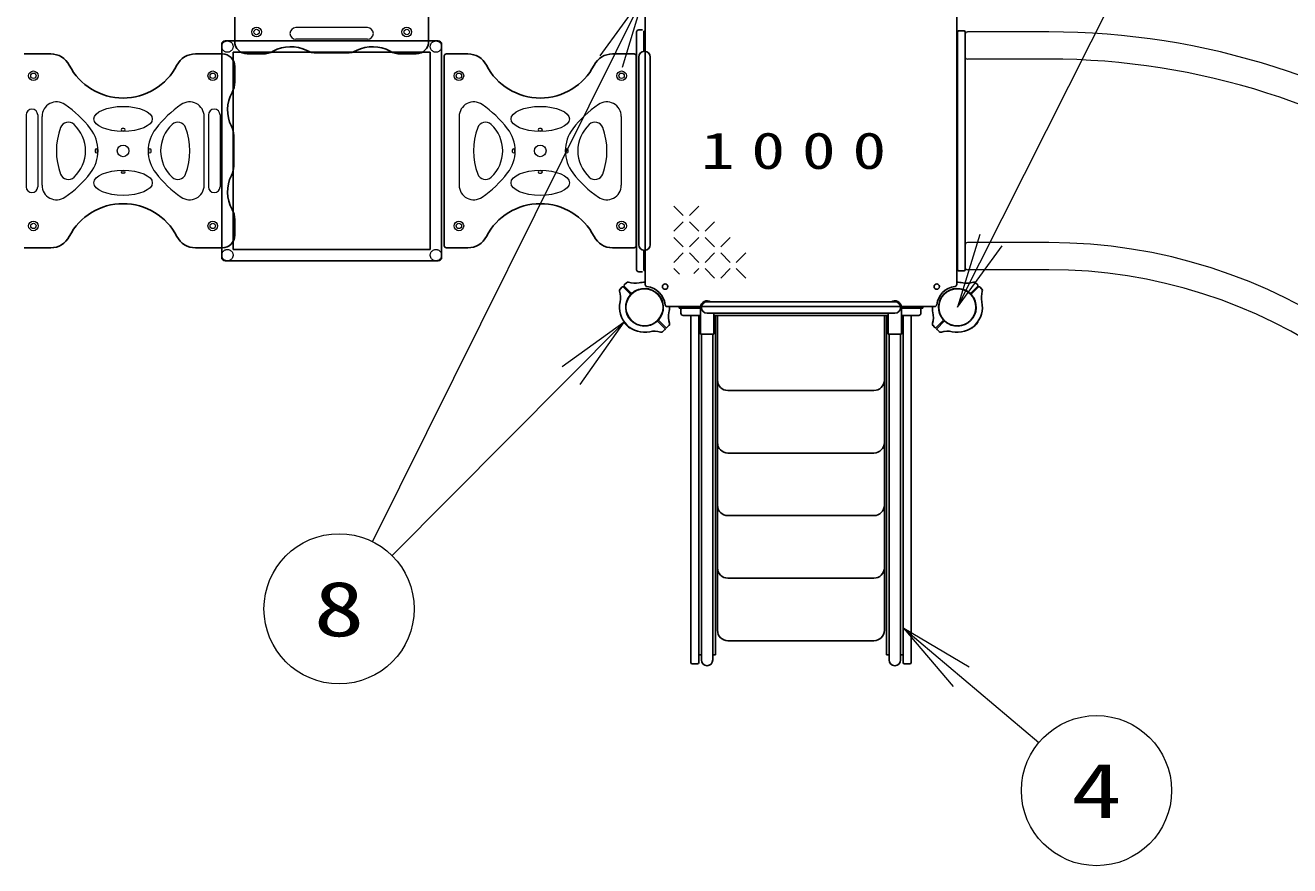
# Model space of a CAD drawing. Units: millimetres on the paper. Extents: x -385 to 0, y -594 to 267.
# Drawn here: x -233.6 to -183.1, y 112.1 to 145.7 of the extents above; entities that cross this region are included whole.
import ezdxf
from ezdxf.enums import TextEntityAlignment as Align

# ---------------------------------------------------------------- set-up
doc = ezdxf.new("R2010")
doc.units = ezdxf.units.MM
doc.linetypes.add('USER1', pattern=[4.5, 2.5, -2])
doc.layers.add('1_60', color=7, linetype='Continuous', lineweight=25)
doc.styles.add('ＭＳ ゴシック', font='')
doc.styles.get('ＭＳ ゴシック').set_extended_font_data('MS Gothic')

# ---------------------------------------------------------------- blocks, each defined once
blk = doc.blocks.new('open_arrow')
at = {"color": 0, "linetype": 'Continuous', "lineweight": -2}
blk.add_lwpolyline([(7.5, 1.25), (0, 0), (7.5, -1.25)], dxfattribs=at)

msp = doc.modelspace()

# ---------------------------------------------------------------- linework, layer by layer
at = {"layer": '1_60', "lineweight": 13}
for p, q in [((-196.395, 134.398), (-188.429, 150.212)), ((-208.894, 146.908), (-219.763, 125.033)), ((-192.744, 145.399), (-195.995, 145.399)), ((-192.744, 144.315), (-195.995, 144.315)), ((-207.351, 138.067), (-207.726, 138.442)), ((-206.726, 138.442), (-207.101, 138.067)), ((-207.351, 137.817), (-207.726, 137.442)), ((-206.726, 137.442), (-207.101, 137.817)), ((-206.101, 137.817), (-206.476, 137.442)), ((-207.351, 136.817), (-207.726, 137.192)), ((-206.726, 137.192), (-207.101, 136.817)), ((-206.101, 136.817), (-206.476, 137.192)), ((-205.476, 137.192), (-205.851, 136.817)), ((-192.744, 136.982), (-195.995, 136.982)), ((-207.351, 136.567), (-207.726, 136.192)), ((-206.726, 136.192), (-207.101, 136.567)), ((-206.101, 136.567), (-206.476, 136.192)), ((-205.476, 136.192), (-205.851, 136.567)), ((-204.851, 136.567), (-205.226, 136.192)), ((-207.503, 135.719), (-207.726, 135.942)), ((-206.726, 135.942), (-206.926, 135.742)), ((-206.101, 135.567), (-206.476, 135.942)), ((-205.476, 135.942), (-205.851, 135.567)), ((-204.851, 135.567), (-205.226, 135.942)), ((-192.744, 135.898), (-195.995, 135.898)), ((-209.713, 133.796), (-218.983, 124.474)), ((-198.54, 121.556), (-193.134, 117.011))]:
    msp.add_line(p, q, dxfattribs=at)
at = {"layer": '1_60', "color": 1}
for p, q in [((-225.269, 145.024), (-225.269, 146.092)), ((-217.519, 145.024), (-217.519, 146.092)), ((-233.686, 144.524), (-232.618, 144.524)), ((-225.769, 144.524), (-226.837, 144.524)), ((-224.138, 144.524), (-224.769, 144.524)), ((-222.001, 144.561), (-221.394, 144.561)), ((-220.787, 144.561), (-221.394, 144.561)), ((-218.65, 144.524), (-218.019, 144.524)), ((-225.269, 143.393), (-225.269, 144.024)), ((-225.306, 141.256), (-225.306, 140.649)), ((-225.306, 140.042), (-225.306, 140.649)), ((-225.269, 137.904), (-225.269, 137.273)), ((-233.686, 136.773), (-232.618, 136.773)), ((-225.769, 136.773), (-226.837, 136.773))]:
    msp.add_line(p, q, dxfattribs=at)
at = {"layer": '1_60', "color": 1, "lineweight": 13}
for p, q in [((-219.961, 145.574), (-222.827, 145.574)), ((-219.961, 145.107), (-222.827, 145.107)), ((-233.603, 142.082), (-233.603, 139.215)), ((-233.136, 142.082), (-233.136, 139.215)), ((-226.319, 142.082), (-226.319, 139.215)), ((-225.852, 142.082), (-225.852, 139.215))]:
    msp.add_line(p, q, dxfattribs=at)
at = {"layer": '1_60', "color": 4}
for p, q in [((-208.87, 140.648), (-208.87, 145.988)), ((-196.419, 140.648), (-196.419, 145.988)), ((-208.87, 140.648), (-208.87, 135.308)), ((-196.419, 140.648), (-196.419, 135.308)), ((-202.644, 134.423), (-207.984, 134.423)), ((-202.644, 134.423), (-197.305, 134.423))]:
    msp.add_line(p, q, dxfattribs=at)
at = {"layer": '1_60', "color": 2}
for p, q in [((-225.654, 145.042), (-217.134, 145.042)), ((-225.787, 136.388), (-225.787, 144.909)), ((-225.334, 144.589), (-217.454, 144.589)), ((-225.334, 136.708), (-225.334, 144.589)), ((-217.454, 144.589), (-217.454, 136.708)), ((-217.001, 144.909), (-217.001, 136.388)), ((-217.454, 136.708), (-225.334, 136.708)), ((-217.134, 136.255), (-225.654, 136.255)), ((-209.79, 135.21), (-209.873, 135.121)), ((-209.465, 134.933), (-209.742, 135.211)), ((-209.429, 134.968), (-209.707, 135.246)), ((-209.706, 135.294), (-209.617, 135.377)), ((-195.86, 134.968), (-195.582, 135.246)), ((-195.824, 134.933), (-195.547, 135.211)), ((-195.583, 135.294), (-195.671, 135.377)), ((-195.499, 135.21), (-195.416, 135.121)), ((-208.36, 133.828), (-208.082, 133.55)), ((-208.324, 133.863), (-208.047, 133.586)), ((-208.083, 133.503), (-208.179, 133.413)), ((-207.999, 133.587), (-207.909, 133.683)), ((-197.29, 133.587), (-197.379, 133.683)), ((-196.964, 133.863), (-197.242, 133.586)), ((-196.929, 133.828), (-197.207, 133.55)), ((-197.206, 133.503), (-197.11, 133.413))]:
    msp.add_line(p, q, dxfattribs=at)
at = {"layer": '1_60'}
for p, q in [((-209.21, 140.649), (-209.21, 145.399)), ((-209.127, 145.482), (-208.977, 145.482)), ((-208.92, 145.432), (-208.867, 145.432)), ((-208.92, 145.432), (-208.92, 144.624)), ((-208.867, 145.432), (-208.867, 144.624)), ((-196.395, 135.907), (-196.395, 145.39)), ((-196.128, 145.44), (-196.345, 145.44)), ((-196.078, 135.907), (-196.078, 145.39)), ((-196.078, 145.315), (-196.078, 135.982)), ((-209.12, 144.399), (-209.12, 140.649)), ((-208.667, 144.399), (-208.667, 140.649)), ((-209.21, 140.649), (-209.21, 135.898)), ((-209.12, 136.898), (-209.12, 140.649)), ((-208.667, 136.898), (-208.667, 140.649)), ((-208.92, 135.865), (-208.92, 136.673)), ((-208.867, 135.865), (-208.867, 136.673)), ((-209.127, 135.815), (-208.977, 135.815)), ((-208.92, 135.865), (-208.867, 135.865)), ((-196.128, 135.857), (-196.345, 135.857)), ((-206.62, 134.416), (-207.512, 134.416)), ((-207.512, 134.363), (-207.512, 134.416)), ((-202.645, 134.616), (-206.395, 134.616)), ((-202.645, 134.616), (-198.895, 134.616)), ((-198.67, 134.416), (-197.779, 134.416)), ((-197.779, 134.363), (-197.779, 134.416)), ((-206.62, 134.363), (-207.512, 134.363)), ((-207.437, 134.156), (-207.437, 134.306)), ((-207.354, 134.073), (-206.662, 134.073)), ((-207.045, 120.202), (-207.045, 134.023)), ((-206.729, 120.506), (-206.729, 134.073)), ((-206.729, 120.202), (-206.729, 134.073)), ((-206.662, 133.329), (-206.662, 134.363)), ((-202.645, 134.163), (-206.395, 134.163)), ((-206.129, 133.329), (-206.129, 134.163)), ((-206.129, 134.073), (-202.645, 134.073)), ((-206.062, 120.506), (-206.062, 134.073)), ((-205.979, 121.489), (-205.979, 134.073)), ((-202.645, 134.163), (-198.895, 134.163)), ((-199.162, 134.073), (-202.645, 134.073)), ((-199.312, 121.489), (-199.312, 134.073)), ((-199.229, 120.506), (-199.229, 134.073)), ((-199.162, 133.329), (-199.162, 134.163)), ((-198.67, 134.363), (-197.779, 134.363)), ((-198.629, 133.329), (-198.629, 134.363)), ((-197.937, 134.073), (-198.629, 134.073)), ((-198.562, 120.202), (-198.562, 134.073)), ((-198.562, 120.506), (-198.562, 134.073)), ((-198.245, 120.202), (-198.245, 134.023)), ((-197.854, 134.156), (-197.854, 134.306)), ((-209.71, 133.819), (-209.712, 133.817)), ((-209.474, 133.583), (-209.476, 133.581)), ((-195.815, 133.583), (-195.813, 133.581)), ((-195.579, 133.819), (-195.577, 133.817)), ((-206.129, 133.329), (-206.662, 133.329)), ((-206.622, 120.302), (-206.622, 133.329)), ((-206.169, 120.302), (-206.169, 133.329)), ((-199.162, 133.329), (-198.629, 133.329)), ((-199.122, 120.302), (-199.122, 133.329)), ((-198.669, 120.302), (-198.669, 133.329)), ((-202.645, 131.073), (-205.562, 131.073)), ((-202.645, 131.073), (-199.729, 131.073)), ((-202.645, 128.573), (-205.562, 128.573)), ((-202.645, 128.573), (-199.729, 128.573)), ((-202.645, 126.073), (-205.562, 126.073)), ((-202.645, 126.073), (-199.729, 126.073)), ((-202.645, 123.572), (-205.562, 123.572)), ((-202.645, 123.572), (-199.729, 123.572)), ((-202.645, 121.072), (-205.562, 121.072)), ((-202.645, 121.072), (-199.729, 121.072)), ((-206.622, 120.506), (-206.729, 120.506)), ((-206.062, 120.506), (-206.169, 120.506)), ((-199.229, 120.506), (-199.122, 120.506)), ((-198.669, 120.506), (-198.562, 120.506)), ((-206.779, 120.152), (-206.995, 120.152)), ((-198.512, 120.152), (-198.295, 120.152))]:
    msp.add_line(p, q, dxfattribs=at)
at = {"layer": '1_60', "color": 5}
for p, q in [((-216.811, 144.524), (-215.951, 144.524)), ((-209.31, 144.524), (-210.17, 144.524)), ((-216.894, 136.857), (-216.894, 144.44)), ((-209.227, 136.857), (-209.227, 144.44)), ((-216.811, 136.773), (-215.951, 136.773)), ((-209.31, 136.773), (-210.17, 136.773))]:
    msp.add_line(p, q, dxfattribs=at)
at = {"layer": '1_60', "color": 2, "lineweight": 13}
for p, q in [((-232.966, 139.276), (-232.966, 142.021)), ((-226.489, 139.276), (-226.489, 142.021)), ((-216.299, 142.021), (-216.299, 139.276)), ((-209.822, 142.021), (-209.822, 139.276)), ((-229.694, 141.543), (-229.761, 141.543)), ((-213.027, 141.543), (-213.094, 141.543)), ((-229.761, 141.443), (-229.694, 141.443)), ((-213.094, 141.443), (-213.027, 141.443)), ((-230.844, 140.682), (-230.844, 140.615)), ((-230.744, 140.615), (-230.744, 140.682)), ((-228.711, 140.682), (-228.711, 140.615)), ((-228.611, 140.615), (-228.611, 140.682)), ((-214.177, 140.682), (-214.177, 140.615)), ((-214.077, 140.615), (-214.077, 140.682)), ((-212.044, 140.682), (-212.044, 140.615)), ((-211.944, 140.615), (-211.944, 140.682)), ((-229.761, 139.854), (-229.694, 139.854)), ((-229.694, 139.754), (-229.761, 139.754)), ((-213.027, 139.854), (-213.094, 139.854)), ((-213.094, 139.754), (-213.027, 139.754))]:
    msp.add_line(p, q, dxfattribs=at)
at = {"layer": '1_60', "lineweight": 13}
for centre, radius in [((-224.394, 145.399), 0.192), ((-224.394, 145.399), 0.108), ((-218.394, 145.399), 0.192), ((-218.394, 145.399), 0.108), ((-233.311, 143.649), 0.192), ((-233.311, 143.649), 0.108), ((-226.144, 143.649), 0.192), ((-226.144, 143.649), 0.108), ((-216.311, 143.649), 0.192), ((-216.311, 143.649), 0.108), ((-209.81, 143.649), 0.192), ((-209.81, 143.649), 0.108), ((-233.311, 137.649), 0.192), ((-233.311, 137.649), 0.108), ((-226.144, 137.649), 0.192), ((-226.144, 137.649), 0.108), ((-216.311, 137.649), 0.192), ((-216.311, 137.649), 0.108), ((-209.81, 137.649), 0.192), ((-209.81, 137.649), 0.108), ((-221.098, 122.347), 3), ((-190.837, 115.081), 3)]:
    msp.add_circle(centre, radius, dxfattribs=at)
at = {"layer": '1_60', "color": 2, "linetype": 'USER1', "lineweight": 13}
for centre in [(-225.561, 144.815), (-217.227, 144.815), (-225.561, 136.482), (-217.227, 136.482)]:
    msp.add_circle(centre, 0.227, dxfattribs=at)
at = {"layer": '1_60', "color": 1, "lineweight": 13}
msp.add_circle((-229.727, 140.649), 0.233, dxfattribs=at)
at = {"layer": '1_60', "color": 2, "lineweight": 13}
msp.add_circle((-213.06, 140.649), 0.233, dxfattribs=at)
at = {"layer": '1_60'}
for centre, radius in [((-208.895, 134.398), 0.743), ((-208.894, 134.398), 0.743), ((-208.07, 135.223), 0.108), ((-197.219, 135.223), 0.108), ((-196.395, 134.398), 0.743)]:
    msp.add_circle(centre, radius, dxfattribs=at)
at = {"layer": '1_60', "color": 1, "lineweight": 13}
for centre, start, end in [((-222.827, 145.34), 90, 270), ((-219.961, 145.34), 270, 90), ((-233.369, 142.082), 0, 180), ((-226.086, 142.082), 0, 180), ((-233.369, 139.215), 180, 0), ((-226.086, 139.215), 180, 0)]:
    msp.add_arc(centre, 0.233, start, end, dxfattribs=at)
at = {"layer": '1_60', "color": 2}
for centre, radius, start, end in [((-225.654, 144.909), 0.133, 90, 180), ((-217.134, 144.909), 0.133, 0, 90), ((-225.654, 136.388), 0.133, 180, 270), ((-217.134, 136.388), 0.133, 270, 0), ((-209.561, 135.316), 0.0833, 72.4588, 133), ((-209.284, 136.19), 0.833, 252.4588, 282.2728), ((-208.895, 134.398), 1, 88.5675, 102.2728), ((-196.394, 134.398), 1, 77.7272, 91.4325), ((-196.005, 136.19), 0.833, 257.7272, 287.5412), ((-195.728, 135.316), 0.0833, 47, 107.5412), ((-209.812, 135.064), 0.0833, 137, 197.5412), ((-210.686, 134.788), 0.833, 347.7272, 17.5412), ((-209.766, 135.187), 0.0333, 45, 137), ((-209.683, 135.269), 0.0333, 133, 225), ((-208.895, 134.398), 0.75, 139.2707, 225), ((-209.488, 134.909), 0.0333, 319.2707, 45), ((-209.406, 134.992), 0.0333, 225, 310.7293), ((-208.895, 134.398), 0.75, 45, 130.7293), ((-208.895, 134.398), 0.75, 319.2707, 45), ((-196.394, 134.398), 0.75, 135, 220.7293), ((-196.394, 134.398), 0.75, 49.2707, 135), ((-195.883, 134.992), 0.0333, 229.2707, 315), ((-196.394, 134.398), 0.75, 315, 40.7293), ((-195.801, 134.909), 0.0333, 135, 220.7293), ((-195.605, 135.269), 0.0333, 315, 47), ((-195.523, 135.187), 0.0333, 43, 135), ((-194.603, 134.788), 0.833, 162.4588, 192.2728), ((-195.477, 135.064), 0.0833, 342.4588, 43), ((-208.895, 134.398), 1, 167.7272, 225), ((-208.895, 134.398), 1, 347.7272, 1.4325), ((-196.394, 134.398), 1, 178.5675, 192.2728), ((-196.394, 134.398), 1, 315, 12.2728), ((-208.301, 133.887), 0.0333, 139.2707, 225), ((-207.103, 134.008), 0.833, 167.7272, 197.5412), ((-198.186, 134.008), 0.833, 342.4588, 12.2728), ((-196.988, 133.887), 0.0333, 315, 40.7293), ((-208.895, 134.398), 1, 225, 282.2728), ((-208.895, 134.398), 0.75, 225, 310.7293), ((-208.505, 132.607), 0.833, 72.4588, 102.2728), ((-208.383, 133.805), 0.0333, 45, 130.7293), ((-208.229, 133.481), 0.0833, 252.4588, 313), ((-208.106, 133.527), 0.0333, 313, 45), ((-208.023, 133.609), 0.0333, 225, 317), ((-207.977, 133.732), 0.0833, 317, 17.5412), ((-197.312, 133.732), 0.0833, 162.4588, 223), ((-197.266, 133.609), 0.0333, 223, 315), ((-197.183, 133.527), 0.0333, 135, 227), ((-197.06, 133.481), 0.0833, 227, 287.5412), ((-196.784, 132.607), 0.833, 77.7272, 107.5412), ((-196.905, 133.805), 0.0333, 49.2707, 135), ((-196.394, 134.398), 0.75, 229.2707, 315), ((-196.394, 134.398), 1, 257.7272, 315)]:
    msp.add_arc(centre, radius, start, end, dxfattribs=at)
at = {"layer": '1_60', "color": 1}
for centre, radius, start, end in [((-224.769, 145.024), 0.5, 180, 270), ((-218.019, 145.024), 0.5, 270, 0), ((-232.618, 143.69), 0.833, 27.2117, 90), ((-226.837, 143.69), 0.833, 90, 152.7883), ((-225.769, 144.024), 0.5, 0, 90), ((-224.138, 145.357), 0.833, 270, 299.1962), ((-223.035, 143.382), 1.429, 62.8071, 119.1962), ((-222.001, 145.394), 0.833, 242.8071, 270), ((-220.787, 145.394), 0.833, 270, 297.1929), ((-219.753, 143.382), 1.429, 60.8038, 117.1929), ((-218.65, 145.357), 0.833, 240.8038, 270), ((-229.727, 145.176), 2.417, 207.2117, 332.7883), ((-224.128, 142.289), 1.429, 150.8038, 207.1929), ((-226.102, 143.393), 0.833, 330.8038, 0), ((-226.14, 141.256), 0.833, 0, 27.1929), ((-226.14, 140.042), 0.833, 332.8071, 0), ((-224.128, 139.008), 1.429, 152.8071, 209.1962), ((-229.727, 136.121), 2.417, 27.2117, 152.7883), ((-226.102, 137.904), 0.833, 0, 29.1962), ((-232.618, 137.607), 0.833, 270, 332.7883), ((-226.837, 137.607), 0.833, 207.2117, 270), ((-225.769, 137.273), 0.5, 270, 0)]:
    msp.add_arc(centre, radius, start, end, dxfattribs=at)
at = {"layer": '1_60'}
for centre, radius, start, end in [((-209.127, 145.399), 0.0833, 90, 180), ((-196.345, 145.39), 0.05, 90, 180), ((-196.128, 145.39), 0.05, 0, 90), ((-208.894, 144.399), 0.227, 0, 180), ((-208.894, 136.898), 0.227, 180, 0), ((-209.127, 135.898), 0.0833, 180, 270), ((-196.345, 135.907), 0.05, 180, 270), ((-196.128, 135.907), 0.05, 270, 0), ((-208.895, 134.398), 0.833, 6.7872, 83.2128), ((-196.394, 134.398), 0.833, 96.7872, 173.2128), ((-206.395, 134.389), 0.267, 58.2117, 174.2608), ((-206.395, 134.389), 0.227, 90, 270), ((-198.895, 134.389), 0.267, 5.7392, 121.7883), ((-198.895, 134.389), 0.227, 270, 90), ((-207.354, 134.306), 0.0833, 137.1564, 180), ((-207.354, 134.156), 0.0833, 180, 270), ((-197.937, 134.156), 0.0833, 270, 0), ((-197.937, 134.306), 0.0833, 0, 42.8436), ((-209.7, 133.805), 0.0167, 135, 216.3731), ((-208.895, 134.398), 1.017, 216.3731, 225), ((-208.895, 134.398), 1.017, 225, 233.6269), ((-209.488, 133.593), 0.0167, 233.6269, 315), ((-195.801, 133.593), 0.0167, 225, 306.3731), ((-196.394, 134.398), 1.017, 306.3731, 315), ((-196.394, 134.398), 1.017, 315, 323.6269), ((-195.589, 133.805), 0.0167, 323.6269, 45), ((-205.562, 131.489), 0.417, 180, 270), ((-199.729, 131.489), 0.417, 270, 0), ((-205.562, 128.989), 0.417, 180, 270), ((-199.729, 128.989), 0.417, 270, 0), ((-205.562, 126.489), 0.417, 180, 270), ((-199.729, 126.489), 0.417, 270, 0), ((-205.562, 123.989), 0.417, 180, 270), ((-199.729, 123.989), 0.417, 270, 0), ((-205.562, 121.489), 0.417, 180, 270), ((-199.729, 121.489), 0.417, 270, 0), ((-206.395, 120.302), 0.227, 180, 0), ((-198.895, 120.302), 0.227, 180, 0), ((-206.995, 120.202), 0.05, 180, 270), ((-206.779, 120.202), 0.05, 270, 0), ((-198.512, 120.202), 0.05, 180, 270), ((-198.295, 120.202), 0.05, 270, 0)]:
    msp.add_arc(centre, radius, start, end, dxfattribs=at)
at = {"layer": '1_60', "lineweight": 13}
for centre, radius, start, end in [((-195.995, 145.315), 0.0833, 90, 180), ((-192.744, 115.648), 29.751, 20, 90), ((-195.995, 144.399), 0.0833, 180, 270), ((-192.744, 115.648), 28.667, 20, 90), ((-195.995, 136.898), 0.0833, 90, 180), ((-192.744, 115.648), 21.334, 20, 90), ((-195.995, 135.982), 0.0833, 180, 270), ((-192.744, 115.648), 20.25, 20, 90)]:
    msp.add_arc(centre, radius, start, end, dxfattribs=at)
at = {"layer": '1_60', "color": 5}
for centre, radius, start, end in [((-216.811, 144.44), 0.0833, 90, 180), ((-215.951, 143.69), 0.833, 27.2117, 90), ((-210.17, 143.69), 0.833, 90, 152.7883), ((-209.31, 144.44), 0.0833, 0, 90), ((-213.06, 145.176), 2.417, 207.2117, 332.7883), ((-213.06, 136.121), 2.417, 27.2117, 152.7883), ((-215.951, 137.607), 0.833, 270, 332.7883), ((-210.17, 137.607), 0.833, 207.2117, 270), ((-216.811, 136.857), 0.0833, 180, 270), ((-209.31, 136.857), 0.0833, 270, 0)]:
    msp.add_arc(centre, radius, start, end, dxfattribs=at)
at = {"layer": '1_60', "color": 2, "lineweight": 13}
for centre, radius, start, end in [((-232.383, 142.021), 0.583, 55.1553, 180), ((-234.716, 138.67), 4.667, 37.8346, 55.1553), ((-224.739, 138.67), 4.667, 124.8447, 142.1654), ((-227.072, 142.021), 0.583, 0, 124.8447), ((-215.716, 142.021), 0.583, 55.1553, 180), ((-218.049, 138.67), 4.667, 37.8346, 55.1553), ((-208.072, 138.67), 4.667, 124.8447, 142.1654), ((-210.405, 142.021), 0.583, 0, 124.8447), ((-229.749, 140.649), 2.645, 159.4705, 200.5295), ((-231.914, 141.459), 0.333, 47.0818, 159.4705), ((-232.668, 140.649), 1.44, 312.9182, 47.0818), ((-232.168, 140.649), 1.44, 322.1654, 37.8346), ((-229.761, 141.493), 0.05, 90, 270), ((-229.694, 141.493), 0.05, 270, 90), ((-227.287, 140.649), 1.44, 142.1654, 217.8346), ((-226.787, 140.649), 1.44, 132.9182, 227.0818), ((-227.541, 141.459), 0.333, 20.5295, 132.9182), ((-229.706, 140.649), 2.645, 339.4705, 20.5295), ((-213.082, 140.649), 2.645, 159.4705, 200.5295), ((-215.247, 141.459), 0.333, 47.0818, 159.4705), ((-216.001, 140.649), 1.44, 312.9182, 47.0818), ((-215.501, 140.649), 1.44, 322.1654, 37.8346), ((-213.094, 141.493), 0.05, 90, 270), ((-213.027, 141.493), 0.05, 270, 90), ((-210.62, 140.649), 1.44, 142.1654, 217.8346), ((-210.12, 140.649), 1.44, 132.9182, 227.0818), ((-210.874, 141.459), 0.333, 20.5295, 132.9182), ((-213.039, 140.649), 2.645, 339.4705, 20.5295), ((-230.794, 140.682), 0.05, 0, 180), ((-230.794, 140.615), 0.05, 180, 0), ((-228.661, 140.682), 0.05, 0, 180), ((-228.661, 140.615), 0.05, 180, 0), ((-214.127, 140.682), 0.05, 0, 180), ((-214.127, 140.615), 0.05, 180, 0), ((-211.994, 140.682), 0.05, 0, 180), ((-211.994, 140.615), 0.05, 180, 0), ((-231.914, 139.838), 0.333, 200.5295, 312.9182), ((-234.716, 142.628), 4.667, 304.8447, 322.1654), ((-229.761, 139.804), 0.05, 90, 270), ((-229.694, 139.804), 0.05, 270, 90), ((-224.739, 142.628), 4.667, 217.8346, 235.1553), ((-227.541, 139.838), 0.333, 227.0818, 339.4705), ((-215.247, 139.838), 0.333, 200.5295, 312.9182), ((-218.049, 142.628), 4.667, 304.8447, 322.1654), ((-213.094, 139.804), 0.05, 90, 270), ((-213.027, 139.804), 0.05, 270, 90), ((-208.072, 142.628), 4.667, 217.8346, 235.1553), ((-210.874, 139.838), 0.333, 227.0818, 339.4705), ((-232.383, 139.276), 0.583, 180, 304.8447), ((-227.072, 139.276), 0.583, 235.1553, 0), ((-215.716, 139.276), 0.583, 180, 304.8447), ((-210.405, 139.276), 0.583, 235.1553, 0)]:
    msp.add_arc(centre, radius, start, end, dxfattribs=at)
at = {"layer": '1_60', "color": 4}
for centre, start, end in [((-208.786, 135.308), 180, 263.2128), ((-196.503, 135.308), 276.7872, 0), ((-207.984, 134.507), 186.7872, 270), ((-197.305, 134.507), 270, 353.2128)]:
    msp.add_arc(centre, 0.0833, start, end, dxfattribs=at)
at = {"layer": '1_60', "color": 2, "lineweight": 13}
for centre, major_axis in [((-229.727, 141.926), (-1.167, 0)), ((-213.06, 141.926), (1.167, 0)), ((-229.727, 139.371), (-1.167, 0)), ((-213.06, 139.371), (1.167, 0))]:
    msp.add_ellipse(centre, major_axis=major_axis, ratio=0.428571, dxfattribs=at)

# ---------------------------------------------------------------- block references
at = {"layer": '1_60', "lineweight": 13, "xscale": 0.4, "yscale": 0.4}
for p, rotation in [((-208.894, 146.908), 243.6), ((-196.395, 134.398), 63.3), ((-209.713, 133.796), 225.2), ((-198.54, 121.556), 320)]:
    msp.add_blockref('open_arrow', p, dxfattribs=dict(at, rotation=rotation))

# ---------------------------------------------------------------- texts
at = {"layer": '1_60', "style": 'ＭＳ ゴシック', "width": 1.35}
for s, p in [('8', (-221.098, 122.347)), ('4', (-190.837, 115.081))]:
    msp.add_text(s, height=2.199, dxfattribs=at).set_placement(p, align=Align.MIDDLE_CENTER)
at = {"layer": '1_60', "insert": (-206.645, 140.648), "char_height": 1.466, "attachment_point": 4, "style": 'ＭＳ ゴシック'}
msp.add_mtext('\\T1.5;\\W1.35;1000', dxfattribs=at)

doc.saveas('drawing.dxf')
